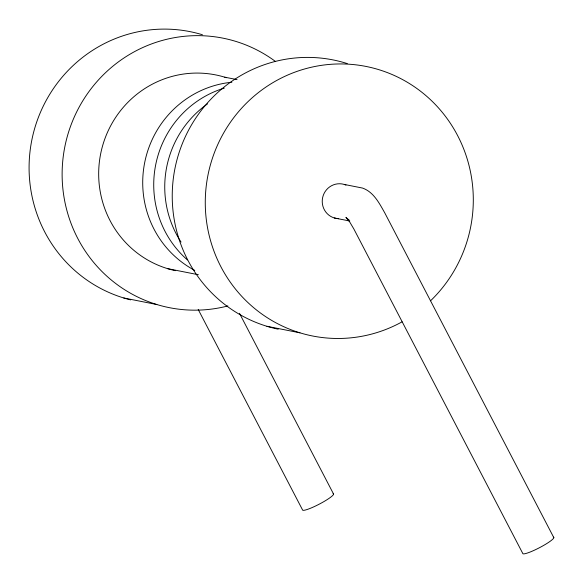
<?xml version="1.0" encoding="UTF-8"?>
<svg xmlns="http://www.w3.org/2000/svg" width="583" height="583" viewBox="0 0 583 583"><rect width="100%" height="100%" fill="white"/><g stroke="black" fill="none" stroke-linecap="round" stroke-linejoin="round"><path stroke-width="0.87" d="M224.732 77.182L237.062 79.616M344.291 184.454L362.546 188.069C373.681 191.996 379.336 203.307 384.787 212.926L553.828 537.657M334.285 217.962L349.778 221.023M167.547 268.625L198.373 274.724M123.785 297.986L156.82 304.523M266.934 326.291L299.968 332.827M348.692 219.827L349.042 220.075L345.916 217.372L349.552 221.729L353.815 228.9L522.725 553.369A17.49 2.492 -27.5 0 0 540.128 547.357A17.49 2.492 -27.5 0 0 553.347 537.176M239.482 313.311L333.6 494.114M198.213 309.493L302.497 509.826A17.49 2.492 -27.5 0 0 319.899 503.814A17.49 2.492 -27.5 0 0 333.119 493.633M338.672 218.669A17.49 17.038 -78.8 0 1 322.639 197.579A17.49 17.038 -78.8 0 1 345.967 185.066M278.222 329.184A137.399 133.886 -78.8 0 1 176.766 160.58A137.399 133.886 -78.8 0 1 347.271 63.583M402.081 321.838A137.399 133.886 -78.8 0 1 205.442 209.596A137.399 133.886 -78.8 0 1 389.619 73.487A137.399 133.886 -78.8 0 1 430.582 300.77M194.744 270.381A99.926 97.368 -78.8 0 1 144.65 162.766A99.926 97.368 -78.8 0 1 231.859 82.232M175.454 270.665A99.926 97.368 -78.8 0 1 102.076 147.703A99.926 97.368 -78.8 0 1 226.452 77.721M227.88 305.937A137.399 133.886 -78.8 0 1 64.713 147.368A137.399 133.886 -78.8 0 1 275.431 61.448M130.687 299.881A137.399 133.886 -78.8 0 1 33.974 130.927A137.399 133.886 -78.8 0 1 202.425 34.754M181.043 242.054A99.926 97.368 -78.8 0 1 207.504 103.898M187.427 259.931A99.926 97.368 -78.8 0 1 156.004 163.284A99.926 97.368 -78.8 0 1 224.287 88.113"/></g></svg>
